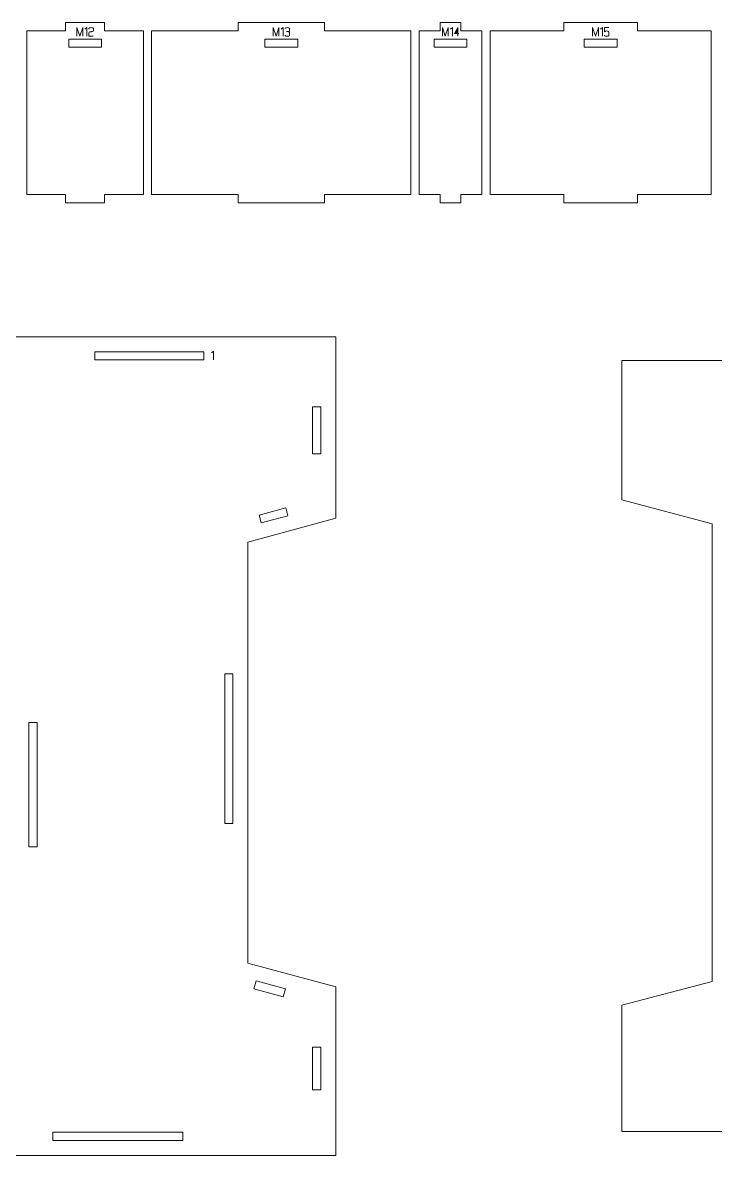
# Model space of a CAD drawing. Header units: centimetres. Extents: x -250 to 250, y -508 to 508.
# Drawn here: x -147.11 to -121.74, y -507.99 to -466.47 of the extents above; entities that cross this region are included whole.
import ezdxf

# ---------------------------------------------------------------- set-up
doc = ezdxf.new("R2010")
doc.units = ezdxf.units.CM
doc.header["$MEASUREMENT"] = 0
doc.layers.add('Capa 1', color=7, linetype='Continuous')

msp = doc.modelspace()

# ---------------------------------------------------------------- hatches: boundary and pattern name
at = {"layer": 'Capa 1', "true_color": 0x3e4095}
h = msp.add_hatch(color=175, dxfattribs=at)
edge = h.paths.add_edge_path()
edge.add_spline(control_points=[(-145.12793, -466.9741), (-145.12793, -466.9741), (-145.12793, -466.65766), (-145.12793, -466.65766), (-145.12793, -466.65766), (-145.01878, -466.9741), (-145.01878, -466.9741), (-145.01878, -466.9741), (-144.91009, -466.65766), (-144.91009, -466.65766), (-144.91009, -466.65766), (-144.91009, -466.9741), (-144.91009, -466.9741), (-144.91009, -466.9741), (-144.91009, -466.65766), (-144.91009, -466.65766), (-144.91009, -466.65766), (-145.01878, -466.9741), (-145.01878, -466.9741), (-145.01878, -466.9741), (-145.12793, -466.65766), (-145.12793, -466.65766), (-145.12793, -466.65766), (-145.12793, -466.9741), (-145.12793, -466.9741)], knot_values=[0, 0, 0, 0, 0.125, 0.125, 0.125, 0.25, 0.25, 0.25, 0.375, 0.375, 0.375, 0.5, 0.5, 0.5, 0.625, 0.625, 0.625, 0.75, 0.75, 0.75, 0.875, 0.875, 0.875, 1, 1, 1, 1], degree=3, periodic=1)
h = msp.add_hatch(color=175, dxfattribs=at)
edge = h.paths.add_edge_path()
edge.add_spline(control_points=[(-144.75829, -466.6572), (-144.75829, -466.6572), (-144.83442, -466.70994), (-144.83442, -466.70994), (-144.83442, -466.70994), (-144.75829, -466.6572), (-144.75829, -466.6572), (-144.75829, -466.6572), (-144.75829, -466.9741), (-144.75829, -466.9741), (-144.75829, -466.9741), (-144.75829, -466.6572), (-144.75829, -466.6572)], knot_values=[0, 0, 0, 0, 0.25, 0.25, 0.25, 0.5, 0.5, 0.5, 0.75, 0.75, 0.75, 1, 1, 1, 1], degree=3, periodic=1)
h = msp.add_hatch(color=175, dxfattribs=at)
edge = h.paths.add_edge_path()
edge.add_spline(control_points=[(-144.68812, -466.9741), (-144.68812, -466.9741), (-144.68812, -466.84156), (-144.68812, -466.84156), (-144.6872, -466.82964), (-144.67635, -466.82047), (-144.65556, -466.81405), (-144.647, -466.81343), (-144.63882, -466.81244), (-144.63102, -466.81106), (-144.62323, -466.80969), (-144.61535, -466.80824), (-144.6074, -466.80671), (-144.59273, -466.80426), (-144.58149, -466.80227), (-144.5737, -466.80075), (-144.5659, -466.79922), (-144.55833, -466.79723), (-144.55099, -466.79478), (-144.53204, -466.78775), (-144.52256, -466.77873), (-144.52256, -466.76773), (-144.52256, -466.76773), (-144.52256, -466.69297), (-144.52256, -466.69297), (-144.52256, -466.68319), (-144.53043, -466.67486), (-144.54618, -466.66798), (-144.56192, -466.6611), (-144.58157, -466.65766), (-144.60511, -466.65766), (-144.62865, -466.65766), (-144.6483, -466.6611), (-144.66404, -466.66798), (-144.67979, -466.67486), (-144.68766, -466.68319), (-144.68766, -466.69297), (-144.68766, -466.69297), (-144.68766, -466.71544), (-144.68766, -466.71544), (-144.68766, -466.71544), (-144.68766, -466.69297), (-144.68766, -466.69297), (-144.68766, -466.68319), (-144.67979, -466.67486), (-144.66404, -466.66798), (-144.6483, -466.6611), (-144.62865, -466.65766), (-144.60511, -466.65766), (-144.58157, -466.65766), (-144.56192, -466.6611), (-144.54618, -466.66798), (-144.53043, -466.67486), (-144.52256, -466.68319), (-144.52256, -466.69297), (-144.52256, -466.69297), (-144.52256, -466.76773), (-144.52256, -466.76773), (-144.52256, -466.77873), (-144.53204, -466.78775), (-144.55099, -466.79478), (-144.55833, -466.79723), (-144.5659, -466.79922), (-144.5737, -466.80075), (-144.58149, -466.80227), (-144.59273, -466.80426), (-144.6074, -466.80671), (-144.61535, -466.80824), (-144.62323, -466.80969), (-144.63102, -466.81106), (-144.63882, -466.81244), (-144.647, -466.81343), (-144.65556, -466.81405), (-144.67635, -466.82047), (-144.6872, -466.82964), (-144.68812, -466.84156), (-144.68812, -466.84156), (-144.68812, -466.9741), (-144.68812, -466.9741), (-144.68812, -466.9741), (-144.53127, -466.9741), (-144.53127, -466.9741), (-144.53127, -466.9741), (-144.68812, -466.9741), (-144.68812, -466.9741)], knot_values=[0, 0, 0, 0, 0.03571429, 0.03571429, 0.03571429, 0.07142857, 0.07142857, 0.07142857, 0.10714286, 0.10714286, 0.10714286, 0.14285714, 0.14285714, 0.14285714, 0.17857143, 0.17857143, 0.17857143, 0.21428571, 0.21428571, 0.21428571, 0.25, 0.25, 0.25, 0.28571429, 0.28571429, 0.28571429, 0.32142857, 0.32142857, 0.32142857, 0.35714286, 0.35714286, 0.35714286, 0.39285714, 0.39285714, 0.39285714, 0.42857143, 0.42857143, 0.42857143, 0.46428571, 0.46428571, 0.46428571, 0.5, 0.5, 0.5, 0.53571429, 0.53571429, 0.53571429, 0.57142857, 0.57142857, 0.57142857, 0.60714286, 0.60714286, 0.60714286, 0.64285714, 0.64285714, 0.64285714, 0.67857143, 0.67857143, 0.67857143, 0.71428571, 0.71428571, 0.71428571, 0.75, 0.75, 0.75, 0.78571429, 0.78571429, 0.78571429, 0.82142857, 0.82142857, 0.82142857, 0.85714286, 0.85714286, 0.85714286, 0.89285714, 0.89285714, 0.89285714, 0.92857143, 0.92857143, 0.92857143, 0.96428571, 0.96428571, 0.96428571, 1, 1, 1, 1], degree=3, periodic=1)
h = msp.add_hatch(color=175, dxfattribs=at)
edge = h.paths.add_edge_path()
edge.add_spline(control_points=[(-137.94197, -466.9741), (-137.94197, -466.9741), (-137.94197, -466.65766), (-137.94197, -466.65766), (-137.94197, -466.65766), (-137.83282, -466.9741), (-137.83282, -466.9741), (-137.83282, -466.9741), (-137.72413, -466.65766), (-137.72413, -466.65766), (-137.72413, -466.65766), (-137.72413, -466.9741), (-137.72413, -466.9741), (-137.72413, -466.9741), (-137.72413, -466.65766), (-137.72413, -466.65766), (-137.72413, -466.65766), (-137.83282, -466.9741), (-137.83282, -466.9741), (-137.83282, -466.9741), (-137.94197, -466.65766), (-137.94197, -466.65766), (-137.94197, -466.65766), (-137.94197, -466.9741), (-137.94197, -466.9741)], knot_values=[0, 0, 0, 0, 0.125, 0.125, 0.125, 0.25, 0.25, 0.25, 0.375, 0.375, 0.375, 0.5, 0.5, 0.5, 0.625, 0.625, 0.625, 0.75, 0.75, 0.75, 0.875, 0.875, 0.875, 1, 1, 1, 1], degree=3, periodic=1)
h = msp.add_hatch(color=175, dxfattribs=at)
edge = h.paths.add_edge_path()
edge.add_spline(control_points=[(-137.57233, -466.6572), (-137.57233, -466.6572), (-137.64846, -466.70994), (-137.64846, -466.70994), (-137.64846, -466.70994), (-137.57233, -466.6572), (-137.57233, -466.6572), (-137.57233, -466.6572), (-137.57233, -466.9741), (-137.57233, -466.9741), (-137.57233, -466.9741), (-137.57233, -466.6572), (-137.57233, -466.6572)], knot_values=[0, 0, 0, 0, 0.25, 0.25, 0.25, 0.5, 0.5, 0.5, 0.75, 0.75, 0.75, 1, 1, 1, 1], degree=3, periodic=1)
h = msp.add_hatch(color=175, dxfattribs=at)
edge = h.paths.add_edge_path()
edge.add_spline(control_points=[(-137.41915, -466.9741), (-137.44269, -466.9741), (-137.46234, -466.97066), (-137.47808, -466.96378), (-137.49383, -466.9569), (-137.5017, -466.94857), (-137.5017, -466.93879), (-137.5017, -466.94857), (-137.49383, -466.9569), (-137.47808, -466.96378), (-137.46234, -466.97066), (-137.44269, -466.9741), (-137.41915, -466.9741), (-137.39561, -466.9741), (-137.37596, -466.97066), (-137.36022, -466.96378), (-137.34447, -466.9569), (-137.3366, -466.94857), (-137.3366, -466.93879), (-137.3366, -466.93879), (-137.3366, -466.8356), (-137.3366, -466.8356), (-137.3366, -466.82734), (-137.34226, -466.82016), (-137.35357, -466.81405), (-137.36488, -466.80793), (-137.39805, -466.8038), (-137.45309, -466.80166), (-137.39836, -466.7983), (-137.36549, -466.79432), (-137.35449, -466.78974), (-137.34348, -466.78515), (-137.33752, -466.77766), (-137.3366, -466.76727), (-137.3366, -466.76727), (-137.3366, -466.69297), (-137.3366, -466.69297), (-137.3366, -466.68319), (-137.34447, -466.67486), (-137.36022, -466.66798), (-137.37596, -466.6611), (-137.39561, -466.65766), (-137.41915, -466.65766), (-137.44269, -466.65766), (-137.46234, -466.6611), (-137.47808, -466.66798), (-137.49383, -466.67486), (-137.5017, -466.68319), (-137.5017, -466.69297), (-137.5017, -466.68319), (-137.49383, -466.67486), (-137.47808, -466.66798), (-137.46234, -466.6611), (-137.44269, -466.65766), (-137.41915, -466.65766), (-137.39561, -466.65766), (-137.37596, -466.6611), (-137.36022, -466.66798), (-137.34447, -466.67486), (-137.3366, -466.68319), (-137.3366, -466.69297), (-137.3366, -466.69297), (-137.3366, -466.76727), (-137.3366, -466.76727), (-137.33752, -466.77766), (-137.34348, -466.78515), (-137.35449, -466.78974), (-137.36549, -466.79432), (-137.39836, -466.7983), (-137.45309, -466.80166), (-137.39805, -466.8038), (-137.36488, -466.80793), (-137.35357, -466.81405), (-137.34226, -466.82016), (-137.3366, -466.82734), (-137.3366, -466.8356), (-137.3366, -466.8356), (-137.3366, -466.93879), (-137.3366, -466.93879), (-137.3366, -466.94857), (-137.34447, -466.9569), (-137.36022, -466.96378), (-137.37596, -466.97066), (-137.39561, -466.9741), (-137.41915, -466.9741)], knot_values=[0, 0, 0, 0, 0.03571429, 0.03571429, 0.03571429, 0.07142857, 0.07142857, 0.07142857, 0.10714286, 0.10714286, 0.10714286, 0.14285714, 0.14285714, 0.14285714, 0.17857143, 0.17857143, 0.17857143, 0.21428571, 0.21428571, 0.21428571, 0.25, 0.25, 0.25, 0.28571429, 0.28571429, 0.28571429, 0.32142857, 0.32142857, 0.32142857, 0.35714286, 0.35714286, 0.35714286, 0.39285714, 0.39285714, 0.39285714, 0.42857143, 0.42857143, 0.42857143, 0.46428571, 0.46428571, 0.46428571, 0.5, 0.5, 0.5, 0.53571429, 0.53571429, 0.53571429, 0.57142857, 0.57142857, 0.57142857, 0.60714286, 0.60714286, 0.60714286, 0.64285714, 0.64285714, 0.64285714, 0.67857143, 0.67857143, 0.67857143, 0.71428571, 0.71428571, 0.71428571, 0.75, 0.75, 0.75, 0.78571429, 0.78571429, 0.78571429, 0.82142857, 0.82142857, 0.82142857, 0.85714286, 0.85714286, 0.85714286, 0.89285714, 0.89285714, 0.89285714, 0.92857143, 0.92857143, 0.92857143, 0.96428571, 0.96428571, 0.96428571, 1, 1, 1, 1], degree=3, periodic=1)
h = msp.add_hatch(color=175, dxfattribs=at)
edge = h.paths.add_edge_path()
edge.add_spline(control_points=[(-131.74138, -466.9741), (-131.74138, -466.9741), (-131.74138, -466.65766), (-131.74138, -466.65766), (-131.74138, -466.65766), (-131.63223, -466.9741), (-131.63223, -466.9741), (-131.63223, -466.9741), (-131.52354, -466.65766), (-131.52354, -466.65766), (-131.52354, -466.65766), (-131.52354, -466.9741), (-131.52354, -466.9741), (-131.52354, -466.9741), (-131.52354, -466.65766), (-131.52354, -466.65766), (-131.52354, -466.65766), (-131.63223, -466.9741), (-131.63223, -466.9741), (-131.63223, -466.9741), (-131.74138, -466.65766), (-131.74138, -466.65766), (-131.74138, -466.65766), (-131.74138, -466.9741), (-131.74138, -466.9741)], knot_values=[0, 0, 0, 0, 0.125, 0.125, 0.125, 0.25, 0.25, 0.25, 0.375, 0.375, 0.375, 0.5, 0.5, 0.5, 0.625, 0.625, 0.625, 0.75, 0.75, 0.75, 0.875, 0.875, 0.875, 1, 1, 1, 1], degree=3, periodic=1)
h = msp.add_hatch(color=175, dxfattribs=at)
edge = h.paths.add_edge_path()
edge.add_spline(control_points=[(-131.37174, -466.6572), (-131.37174, -466.6572), (-131.44787, -466.70994), (-131.44787, -466.70994), (-131.44787, -466.70994), (-131.37174, -466.6572), (-131.37174, -466.6572), (-131.37174, -466.6572), (-131.37174, -466.9741), (-131.37174, -466.9741), (-131.37174, -466.9741), (-131.37174, -466.6572), (-131.37174, -466.6572)], knot_values=[0, 0, 0, 0, 0.25, 0.25, 0.25, 0.5, 0.5, 0.5, 0.75, 0.75, 0.75, 1, 1, 1, 1], degree=3, periodic=1)
h = msp.add_hatch(color=175, dxfattribs=at)
edge = h.paths.add_edge_path()
edge.add_spline(control_points=[(-131.17132, -466.86954), (-131.17132, -466.86954), (-131.17132, -466.6572), (-131.17132, -466.6572), (-131.17132, -466.6572), (-131.30111, -466.86954), (-131.30111, -466.86954), (-131.30111, -466.86954), (-131.17132, -466.86954), (-131.17132, -466.86954)], knot_values=[0, 0, 0, 0, 0.33333333, 0.33333333, 0.33333333, 0.66666667, 0.66666667, 0.66666667, 1, 1, 1, 1], degree=3, periodic=1)
h = msp.add_hatch(color=175, dxfattribs=at)
edge = h.paths.add_edge_path()
edge.add_spline(control_points=[(-131.17132, -466.86954), (-131.17132, -466.86954), (-131.17132, -466.9741), (-131.17132, -466.9741), (-131.17132, -466.9741), (-131.17132, -466.86954), (-131.17132, -466.86954), (-131.17132, -466.86954), (-131.30111, -466.86954), (-131.30111, -466.86954), (-131.30111, -466.86954), (-131.17132, -466.6572), (-131.17132, -466.6572), (-131.17132, -466.6572), (-131.17132, -466.86954), (-131.17132, -466.86954), (-131.17132, -466.86954), (-131.14151, -466.86954), (-131.14151, -466.86954), (-131.14151, -466.86954), (-131.17132, -466.86954), (-131.17132, -466.86954)], knot_values=[0, 0, 0, 0, 0.14285714, 0.14285714, 0.14285714, 0.28571429, 0.28571429, 0.28571429, 0.42857143, 0.42857143, 0.42857143, 0.57142857, 0.57142857, 0.57142857, 0.71428571, 0.71428571, 0.71428571, 0.85714286, 0.85714286, 0.85714286, 1, 1, 1, 1], degree=3, periodic=1)
h = msp.add_hatch(color=175, dxfattribs=at)
edge = h.paths.add_edge_path()
edge.add_spline(control_points=[(-126.24584, -466.9741), (-126.24584, -466.9741), (-126.24584, -466.65766), (-126.24584, -466.65766), (-126.24584, -466.65766), (-126.13669, -466.9741), (-126.13669, -466.9741), (-126.13669, -466.9741), (-126.028, -466.65766), (-126.028, -466.65766), (-126.028, -466.65766), (-126.028, -466.9741), (-126.028, -466.9741), (-126.028, -466.9741), (-126.028, -466.65766), (-126.028, -466.65766), (-126.028, -466.65766), (-126.13669, -466.9741), (-126.13669, -466.9741), (-126.13669, -466.9741), (-126.24584, -466.65766), (-126.24584, -466.65766), (-126.24584, -466.65766), (-126.24584, -466.9741), (-126.24584, -466.9741)], knot_values=[0, 0, 0, 0, 0.125, 0.125, 0.125, 0.25, 0.25, 0.25, 0.375, 0.375, 0.375, 0.5, 0.5, 0.5, 0.625, 0.625, 0.625, 0.75, 0.75, 0.75, 0.875, 0.875, 0.875, 1, 1, 1, 1], degree=3, periodic=1)
h = msp.add_hatch(color=175, dxfattribs=at)
edge = h.paths.add_edge_path()
edge.add_spline(control_points=[(-125.8762, -466.6572), (-125.8762, -466.6572), (-125.95233, -466.70994), (-125.95233, -466.70994), (-125.95233, -466.70994), (-125.8762, -466.6572), (-125.8762, -466.6572), (-125.8762, -466.6572), (-125.8762, -466.9741), (-125.8762, -466.9741), (-125.8762, -466.9741), (-125.8762, -466.6572), (-125.8762, -466.6572)], knot_values=[0, 0, 0, 0, 0.25, 0.25, 0.25, 0.5, 0.5, 0.5, 0.75, 0.75, 0.75, 1, 1, 1, 1], degree=3, periodic=1)
h = msp.add_hatch(color=175, dxfattribs=at)
edge = h.paths.add_edge_path()
edge.add_spline(control_points=[(-125.72302, -466.9741), (-125.74656, -466.9741), (-125.76621, -466.97066), (-125.78195, -466.96378), (-125.7977, -466.9569), (-125.80557, -466.94857), (-125.80557, -466.93879), (-125.80557, -466.94857), (-125.7977, -466.9569), (-125.78195, -466.96378), (-125.76621, -466.97066), (-125.74656, -466.9741), (-125.72302, -466.9741), (-125.69948, -466.9741), (-125.67983, -466.97066), (-125.66409, -466.96378), (-125.64834, -466.9569), (-125.64047, -466.94857), (-125.64047, -466.93879), (-125.64047, -466.93879), (-125.64047, -466.81313), (-125.64047, -466.81313), (-125.64047, -466.80334), (-125.64834, -466.79501), (-125.66409, -466.78813), (-125.67983, -466.78125), (-125.69948, -466.77781), (-125.72302, -466.77781), (-125.74442, -466.77965), (-125.76093, -466.7821), (-125.77255, -466.78515), (-125.78417, -466.78821), (-125.79517, -466.79754), (-125.80557, -466.81313), (-125.80557, -466.81313), (-125.80557, -466.65766), (-125.80557, -466.65766), (-125.80557, -466.65766), (-125.64597, -466.65766), (-125.64597, -466.65766), (-125.64597, -466.65766), (-125.80557, -466.65766), (-125.80557, -466.65766), (-125.80557, -466.65766), (-125.80557, -466.81313), (-125.80557, -466.81313), (-125.79517, -466.79754), (-125.78417, -466.78821), (-125.77255, -466.78515), (-125.76093, -466.7821), (-125.74442, -466.77965), (-125.72302, -466.77781), (-125.69948, -466.77781), (-125.67983, -466.78125), (-125.66409, -466.78813), (-125.64834, -466.79501), (-125.64047, -466.80334), (-125.64047, -466.81313), (-125.64047, -466.81313), (-125.64047, -466.93879), (-125.64047, -466.93879), (-125.64047, -466.94857), (-125.64834, -466.9569), (-125.66409, -466.96378), (-125.67983, -466.97066), (-125.69948, -466.9741), (-125.72302, -466.9741)], knot_values=[0, 0, 0, 0, 0.04545455, 0.04545455, 0.04545455, 0.09090909, 0.09090909, 0.09090909, 0.13636364, 0.13636364, 0.13636364, 0.18181818, 0.18181818, 0.18181818, 0.22727273, 0.22727273, 0.22727273, 0.27272727, 0.27272727, 0.27272727, 0.31818182, 0.31818182, 0.31818182, 0.36363636, 0.36363636, 0.36363636, 0.40909091, 0.40909091, 0.40909091, 0.45454545, 0.45454545, 0.45454545, 0.5, 0.5, 0.5, 0.54545455, 0.54545455, 0.54545455, 0.59090909, 0.59090909, 0.59090909, 0.63636364, 0.63636364, 0.63636364, 0.68181818, 0.68181818, 0.68181818, 0.72727273, 0.72727273, 0.72727273, 0.77272727, 0.77272727, 0.77272727, 0.81818182, 0.81818182, 0.81818182, 0.86363636, 0.86363636, 0.86363636, 0.90909091, 0.90909091, 0.90909091, 0.95454545, 0.95454545, 0.95454545, 1, 1, 1, 1], degree=3, periodic=1)
h = msp.add_hatch(color=175, dxfattribs=at)
edge = h.paths.add_edge_path()
edge.add_spline(control_points=[(-140.12143, -478.51932), (-140.12143, -478.51932), (-140.19756, -478.57206), (-140.19756, -478.57206), (-140.19756, -478.57206), (-140.12143, -478.51932), (-140.12143, -478.51932), (-140.12143, -478.51932), (-140.12143, -478.83622), (-140.12143, -478.83622), (-140.12143, -478.83622), (-140.12143, -478.51932), (-140.12143, -478.51932)], knot_values=[0, 0, 0, 0, 0.25, 0.25, 0.25, 0.5, 0.5, 0.5, 0.75, 0.75, 0.75, 1, 1, 1, 1], degree=3, periodic=1)

# ---------------------------------------------------------------- linework, layer by layer
at = {"layer": 'Capa 1', "color": 240, "lineweight": 9}
for points, knots in [([(-146.96155, -466.7741), (-146.96155, -466.7741), (-146.96155, -472.7741), (-146.96155, -472.7741), (-146.96155, -472.7741), (-145.53735, -472.7741), (-145.53735, -472.7741), (-145.53735, -472.7741), (-145.53735, -473.0741), (-145.53735, -473.0741), (-145.53735, -473.0741), (-144.11314, -473.0741), (-144.11314, -473.0741), (-144.11314, -473.0741), (-144.11314, -472.7741), (-144.11314, -472.7741), (-144.11314, -472.7741), (-142.68893, -472.7741), (-142.68893, -472.7741), (-142.68893, -472.7741), (-142.68893, -466.7741), (-142.68893, -466.7741), (-142.68893, -466.7741), (-144.11314, -466.7741), (-144.11314, -466.7741), (-144.11314, -466.7741), (-144.11314, -466.4741), (-144.11314, -466.4741), (-144.11314, -466.4741), (-145.53735, -466.4741), (-145.53735, -466.4741), (-145.53735, -466.4741), (-145.53735, -466.7741), (-145.53735, -466.7741), (-145.53735, -466.7741), (-146.96155, -466.7741), (-146.96155, -466.7741)], [0, 0, 0, 0, 0.08333333, 0.08333333, 0.08333333, 0.16666667, 0.16666667, 0.16666667, 0.25, 0.25, 0.25, 0.33333333, 0.33333333, 0.33333333, 0.41666667, 0.41666667, 0.41666667, 0.5, 0.5, 0.5, 0.58333333, 0.58333333, 0.58333333, 0.66666667, 0.66666667, 0.66666667, 0.75, 0.75, 0.75, 0.83333333, 0.83333333, 0.83333333, 0.91666667, 0.91666667, 0.91666667, 1, 1, 1, 1]), ([(-142.38893, -466.7741), (-142.38893, -466.7741), (-142.38893, -472.7741), (-142.38893, -472.7741), (-142.38893, -472.7741), (-139.2225, -472.7741), (-139.2225, -472.7741), (-139.2225, -472.7741), (-139.2225, -473.0741), (-139.2225, -473.0741), (-139.2225, -473.0741), (-136.05606, -473.0741), (-136.05606, -473.0741), (-136.05606, -473.0741), (-136.05606, -472.7741), (-136.05606, -472.7741), (-136.05606, -472.7741), (-132.88962, -472.7741), (-132.88962, -472.7741), (-132.88962, -472.7741), (-132.88962, -466.7741), (-132.88962, -466.7741), (-132.88962, -466.7741), (-136.05606, -466.7741), (-136.05606, -466.7741), (-136.05606, -466.7741), (-136.05606, -466.4741), (-136.05606, -466.4741), (-136.05606, -466.4741), (-139.2225, -466.4741), (-139.2225, -466.4741), (-139.2225, -466.4741), (-139.2225, -466.7741), (-139.2225, -466.7741), (-139.2225, -466.7741), (-142.38893, -466.7741), (-142.38893, -466.7741)], [0, 0, 0, 0, 0.08333333, 0.08333333, 0.08333333, 0.16666667, 0.16666667, 0.16666667, 0.25, 0.25, 0.25, 0.33333333, 0.33333333, 0.33333333, 0.41666667, 0.41666667, 0.41666667, 0.5, 0.5, 0.5, 0.58333333, 0.58333333, 0.58333333, 0.66666667, 0.66666667, 0.66666667, 0.75, 0.75, 0.75, 0.83333333, 0.83333333, 0.83333333, 0.91666667, 0.91666667, 0.91666667, 1, 1, 1, 1]), ([(-132.58962, -466.7741), (-132.58962, -466.7741), (-132.58962, -472.7741), (-132.58962, -472.7741), (-132.58962, -472.7741), (-131.82417, -472.7741), (-131.82417, -472.7741), (-131.82417, -472.7741), (-131.82417, -473.0741), (-131.82417, -473.0741), (-131.82417, -473.0741), (-131.05872, -473.0741), (-131.05872, -473.0741), (-131.05872, -473.0741), (-131.05872, -472.7741), (-131.05872, -472.7741), (-131.05872, -472.7741), (-130.29326, -472.7741), (-130.29326, -472.7741), (-130.29326, -472.7741), (-130.29326, -466.7741), (-130.29326, -466.7741), (-130.29326, -466.7741), (-131.05872, -466.7741), (-131.05872, -466.7741), (-131.05872, -466.7741), (-131.05872, -466.4741), (-131.05872, -466.4741), (-131.05872, -466.4741), (-131.82417, -466.4741), (-131.82417, -466.4741), (-131.82417, -466.4741), (-131.82417, -466.7741), (-131.82417, -466.7741), (-131.82417, -466.7741), (-132.58962, -466.7741), (-132.58962, -466.7741)], [0, 0, 0, 0, 0.08333333, 0.08333333, 0.08333333, 0.16666667, 0.16666667, 0.16666667, 0.25, 0.25, 0.25, 0.33333333, 0.33333333, 0.33333333, 0.41666667, 0.41666667, 0.41666667, 0.5, 0.5, 0.5, 0.58333333, 0.58333333, 0.58333333, 0.66666667, 0.66666667, 0.66666667, 0.75, 0.75, 0.75, 0.83333333, 0.83333333, 0.83333333, 0.91666667, 0.91666667, 0.91666667, 1, 1, 1, 1]), ([(-129.99326, -466.7741), (-129.99326, -466.7741), (-129.99326, -472.7741), (-129.99326, -472.7741), (-129.99326, -472.7741), (-127.29319, -472.7741), (-127.29319, -472.7741), (-127.29319, -472.7741), (-127.29319, -473.0741), (-127.29319, -473.0741), (-127.29319, -473.0741), (-124.59311, -473.0741), (-124.59311, -473.0741), (-124.59311, -473.0741), (-124.59311, -472.7741), (-124.59311, -472.7741), (-124.59311, -472.7741), (-121.89303, -472.7741), (-121.89303, -472.7741), (-121.89303, -472.7741), (-121.89303, -466.7741), (-121.89303, -466.7741), (-121.89303, -466.7741), (-124.59311, -466.7741), (-124.59311, -466.7741), (-124.59311, -466.7741), (-124.59311, -466.4741), (-124.59311, -466.4741), (-124.59311, -466.4741), (-127.29319, -466.4741), (-127.29319, -466.4741), (-127.29319, -466.4741), (-127.29319, -466.7741), (-127.29319, -466.7741), (-127.29319, -466.7741), (-129.99326, -466.7741), (-129.99326, -466.7741)], [0, 0, 0, 0, 0.08333333, 0.08333333, 0.08333333, 0.16666667, 0.16666667, 0.16666667, 0.25, 0.25, 0.25, 0.33333333, 0.33333333, 0.33333333, 0.41666667, 0.41666667, 0.41666667, 0.5, 0.5, 0.5, 0.58333333, 0.58333333, 0.58333333, 0.66666667, 0.66666667, 0.66666667, 0.75, 0.75, 0.75, 0.83333333, 0.83333333, 0.83333333, 0.91666667, 0.91666667, 0.91666667, 1, 1, 1, 1]), ([(-145.42524, -467.374), (-145.42524, -467.374), (-144.22524, -467.374), (-144.22524, -467.374), (-144.22524, -467.374), (-144.22524, -467.074), (-144.22524, -467.074), (-144.22524, -467.074), (-145.42524, -467.074), (-145.42524, -467.074), (-145.42524, -467.074), (-145.42524, -467.374), (-145.42524, -467.374)], [0, 0, 0, 0, 0.25, 0.25, 0.25, 0.5, 0.5, 0.5, 0.75, 0.75, 0.75, 1, 1, 1, 1]), ([(-138.23927, -467.374), (-138.23927, -467.374), (-137.03927, -467.374), (-137.03927, -467.374), (-137.03927, -467.374), (-137.03927, -467.074), (-137.03927, -467.074), (-137.03927, -467.074), (-138.23927, -467.074), (-138.23927, -467.074), (-138.23927, -467.074), (-138.23927, -467.374), (-138.23927, -467.374)], [0, 0, 0, 0, 0.25, 0.25, 0.25, 0.5, 0.5, 0.5, 0.75, 0.75, 0.75, 1, 1, 1, 1]), ([(-132.04144, -467.374), (-132.04144, -467.374), (-130.84144, -467.374), (-130.84144, -467.374), (-130.84144, -467.374), (-130.84144, -467.074), (-130.84144, -467.074), (-130.84144, -467.074), (-132.04144, -467.074), (-132.04144, -467.074), (-132.04144, -467.074), (-132.04144, -467.374), (-132.04144, -467.374)], [0, 0, 0, 0, 0.25, 0.25, 0.25, 0.5, 0.5, 0.5, 0.75, 0.75, 0.75, 1, 1, 1, 1]), ([(-126.54314, -467.374), (-126.54314, -467.374), (-125.34314, -467.374), (-125.34314, -467.374), (-125.34314, -467.374), (-125.34314, -467.074), (-125.34314, -467.074), (-125.34314, -467.074), (-126.54314, -467.074), (-126.54314, -467.074), (-126.54314, -467.074), (-126.54314, -467.374), (-126.54314, -467.374)], [0, 0, 0, 0, 0.25, 0.25, 0.25, 0.5, 0.5, 0.5, 0.75, 0.75, 0.75, 1, 1, 1, 1]), ([(-135.64588, -477.98769), (-135.64588, -477.98769), (-135.64588, -484.63986), (-135.64588, -484.63986), (-135.64588, -484.63986), (-138.86327, -485.50943), (-138.86327, -485.50943), (-138.86327, -485.50943), (-138.86327, -500.94421), (-138.86327, -500.94421), (-138.86327, -500.94421), (-135.64588, -501.81378), (-135.64588, -501.81378), (-135.64588, -501.81378), (-135.64588, -507.98769), (-135.64588, -507.98769), (-135.64588, -507.98769), (-151.6024, -507.98769), (-151.6024, -507.98769), (-151.6024, -507.98769), (-151.6024, -501.85726), (-151.6024, -501.85726), (-151.6024, -501.85726), (-147.42849, -500.59639), (-147.42849, -500.59639), (-147.42849, -500.59639), (-147.42849, -490.55291), (-147.42849, -490.55291), (-147.42849, -490.55291), (-152.90676, -499.90073), (-152.90676, -499.90073), (-152.90676, -499.90073), (-156.29805, -499.90073), (-156.29805, -499.90073), (-156.29805, -499.90073), (-160.51544, -492.68334), (-160.51544, -492.68334), (-160.51544, -492.68334), (-161.77632, -492.68334), (-161.77632, -492.68334), (-161.77632, -492.68334), (-161.77632, -500.94421), (-161.77632, -500.94421), (-161.77632, -500.94421), (-157.6024, -501.85726), (-157.6024, -501.85726), (-157.6024, -501.85726), (-157.6024, -507.98769), (-157.6024, -507.98769), (-157.6024, -507.98769), (-173.55893, -507.98769), (-173.55893, -507.98769), (-173.55893, -507.98769), (-173.55893, -501.81378), (-173.55893, -501.81378), (-173.55893, -501.81378), (-170.25458, -500.94421), (-170.25458, -500.94421), (-170.25458, -500.94421), (-170.25458, -485.50943), (-170.25458, -485.50943), (-170.25458, -485.50943), (-173.55893, -484.63986), (-173.55893, -484.63986), (-173.55893, -484.63986), (-173.55893, -477.98769), (-173.55893, -477.98769), (-173.55893, -477.98769), (-159.29806, -477.98769), (-159.29806, -477.98769), (-159.29806, -477.98769), (-154.16762, -487.33552), (-154.16762, -487.33552), (-154.16762, -487.33552), (-148.95023, -477.98769), (-148.95023, -477.98769), (-148.95023, -477.98769), (-135.64588, -477.98769), (-135.64588, -477.98769)], [0, 0, 0, 0, 0.03846154, 0.03846154, 0.03846154, 0.07692308, 0.07692308, 0.07692308, 0.11538462, 0.11538462, 0.11538462, 0.15384615, 0.15384615, 0.15384615, 0.19230769, 0.19230769, 0.19230769, 0.23076923, 0.23076923, 0.23076923, 0.26923077, 0.26923077, 0.26923077, 0.30769231, 0.30769231, 0.30769231, 0.34615385, 0.34615385, 0.34615385, 0.38461538, 0.38461538, 0.38461538, 0.42307692, 0.42307692, 0.42307692, 0.46153846, 0.46153846, 0.46153846, 0.5, 0.5, 0.5, 0.53846154, 0.53846154, 0.53846154, 0.57692308, 0.57692308, 0.57692308, 0.61538462, 0.61538462, 0.61538462, 0.65384615, 0.65384615, 0.65384615, 0.69230769, 0.69230769, 0.69230769, 0.73076923, 0.73076923, 0.73076923, 0.76923077, 0.76923077, 0.76923077, 0.80769231, 0.80769231, 0.80769231, 0.84615385, 0.84615385, 0.84615385, 0.88461538, 0.88461538, 0.88461538, 0.92307692, 0.92307692, 0.92307692, 0.96153846, 0.96153846, 0.96153846, 1, 1, 1, 1]), ([(-144.46619, -478.83622), (-144.46619, -478.83622), (-140.4803, -478.83622), (-140.4803, -478.83622), (-140.4803, -478.83622), (-140.4803, -478.53622), (-140.4803, -478.53622), (-140.4803, -478.53622), (-144.46619, -478.53622), (-144.46619, -478.53622), (-144.46619, -478.53622), (-144.46619, -478.83622), (-144.46619, -478.83622)], [0, 0, 0, 0, 0.25, 0.25, 0.25, 0.5, 0.5, 0.5, 0.75, 0.75, 0.75, 1, 1, 1, 1]), ([(-136.49441, -480.55422), (-136.49441, -480.55422), (-136.49441, -482.27222), (-136.49441, -482.27222), (-136.49441, -482.27222), (-136.19441, -482.27222), (-136.19441, -482.27222), (-136.19441, -482.27222), (-136.19441, -480.55422), (-136.19441, -480.55422), (-136.19441, -480.55422), (-136.49441, -480.55422), (-136.49441, -480.55422)], [0, 0, 0, 0, 0.25, 0.25, 0.25, 0.5, 0.5, 0.5, 0.75, 0.75, 0.75, 1, 1, 1, 1]), ([(-137.47368, -484.25489), (-137.47368, -484.25489), (-138.45295, -484.51956), (-138.45295, -484.51956), (-138.45295, -484.51956), (-138.37468, -484.80917), (-138.37468, -484.80917), (-138.37468, -484.80917), (-137.39541, -484.5445), (-137.39541, -484.5445), (-137.39541, -484.5445), (-137.47368, -484.25489), (-137.47368, -484.25489)], [0, 0, 0, 0, 0.25, 0.25, 0.25, 0.5, 0.5, 0.5, 0.75, 0.75, 0.75, 1, 1, 1, 1]), ([(-139.7118, -490.34127), (-139.7118, -490.34127), (-139.7118, -495.82276), (-139.7118, -495.82276), (-139.7118, -495.82276), (-139.4118, -495.82276), (-139.4118, -495.82276), (-139.4118, -495.82276), (-139.4118, -490.34127), (-139.4118, -490.34127), (-139.4118, -490.34127), (-139.7118, -490.34127), (-139.7118, -490.34127)], [0, 0, 0, 0, 0.25, 0.25, 0.25, 0.5, 0.5, 0.5, 0.75, 0.75, 0.75, 1, 1, 1, 1]), ([(-146.57996, -496.67714), (-146.57996, -496.67714), (-146.57996, -492.12782), (-146.57996, -492.12782), (-146.57996, -492.12782), (-146.87996, -492.12782), (-146.87996, -492.12782), (-146.87996, -492.12782), (-146.87996, -496.67714), (-146.87996, -496.67714), (-146.87996, -496.67714), (-146.57996, -496.67714), (-146.57996, -496.67714)], [0, 0, 0, 0, 0.25, 0.25, 0.25, 0.5, 0.5, 0.5, 0.75, 0.75, 0.75, 1, 1, 1, 1]), ([(-138.63934, -501.88371), (-138.63934, -501.88371), (-137.56687, -502.17356), (-137.56687, -502.17356), (-137.56687, -502.17356), (-137.4886, -501.88395), (-137.4886, -501.88395), (-137.4886, -501.88395), (-138.56106, -501.5941), (-138.56106, -501.5941), (-138.56106, -501.5941), (-138.63934, -501.88371), (-138.63934, -501.88371)], [0, 0, 0, 0, 0.25, 0.25, 0.25, 0.5, 0.5, 0.5, 0.75, 0.75, 0.75, 1, 1, 1, 1]), ([(-136.49441, -504.022), (-136.49441, -504.022), (-136.49441, -505.58058), (-136.49441, -505.58058), (-136.49441, -505.58058), (-136.19441, -505.58058), (-136.19441, -505.58058), (-136.19441, -505.58058), (-136.19441, -504.022), (-136.19441, -504.022), (-136.19441, -504.022), (-136.49441, -504.022), (-136.49441, -504.022)], [0, 0, 0, 0, 0.25, 0.25, 0.25, 0.5, 0.5, 0.5, 0.75, 0.75, 0.75, 1, 1, 1, 1]), ([(-141.24756, -507.13916), (-141.24756, -507.13916), (-146.00072, -507.13916), (-146.00072, -507.13916), (-146.00072, -507.13916), (-146.00072, -507.43916), (-146.00072, -507.43916), (-146.00072, -507.43916), (-141.24756, -507.43916), (-141.24756, -507.43916), (-141.24756, -507.43916), (-141.24756, -507.13916), (-141.24756, -507.13916)], [0, 0, 0, 0, 0.25, 0.25, 0.25, 0.5, 0.5, 0.5, 0.75, 0.75, 0.75, 1, 1, 1, 1])]:
    msp.add_open_spline(points, degree=3, knots=knots, dxfattribs=at)
at = {"layer": 'Capa 1', "color": 114, "lineweight": 9}
for points, knots in [([(-145.12793, -466.9741), (-145.12793, -466.9741), (-145.12793, -466.65766), (-145.12793, -466.65766), (-145.12793, -466.65766), (-145.01878, -466.9741), (-145.01878, -466.9741), (-145.01878, -466.9741), (-144.91009, -466.65766), (-144.91009, -466.65766), (-144.91009, -466.65766), (-144.91009, -466.9741), (-144.91009, -466.9741), (-144.91009, -466.9741), (-144.91009, -466.65766), (-144.91009, -466.65766), (-144.91009, -466.65766), (-145.01878, -466.9741), (-145.01878, -466.9741), (-145.01878, -466.9741), (-145.12793, -466.65766), (-145.12793, -466.65766), (-145.12793, -466.65766), (-145.12793, -466.9741), (-145.12793, -466.9741)], [0, 0, 0, 0, 0.125, 0.125, 0.125, 0.25, 0.25, 0.25, 0.375, 0.375, 0.375, 0.5, 0.5, 0.5, 0.625, 0.625, 0.625, 0.75, 0.75, 0.75, 0.875, 0.875, 0.875, 1, 1, 1, 1]), ([(-144.75829, -466.6572), (-144.75829, -466.6572), (-144.83442, -466.70994), (-144.83442, -466.70994), (-144.83442, -466.70994), (-144.75829, -466.6572), (-144.75829, -466.6572), (-144.75829, -466.6572), (-144.75829, -466.9741), (-144.75829, -466.9741), (-144.75829, -466.9741), (-144.75829, -466.6572), (-144.75829, -466.6572)], [0, 0, 0, 0, 0.25, 0.25, 0.25, 0.5, 0.5, 0.5, 0.75, 0.75, 0.75, 1, 1, 1, 1]), ([(-144.68812, -466.9741), (-144.68812, -466.9741), (-144.68812, -466.84156), (-144.68812, -466.84156), (-144.6872, -466.82964), (-144.67635, -466.82047), (-144.65556, -466.81405), (-144.647, -466.81343), (-144.63882, -466.81244), (-144.63102, -466.81106), (-144.62323, -466.80969), (-144.61535, -466.80824), (-144.6074, -466.80671), (-144.59273, -466.80426), (-144.58149, -466.80227), (-144.5737, -466.80075), (-144.5659, -466.79922), (-144.55833, -466.79723), (-144.55099, -466.79478), (-144.53204, -466.78775), (-144.52256, -466.77873), (-144.52256, -466.76773), (-144.52256, -466.76773), (-144.52256, -466.69297), (-144.52256, -466.69297), (-144.52256, -466.68319), (-144.53043, -466.67486), (-144.54618, -466.66798), (-144.56192, -466.6611), (-144.58157, -466.65766), (-144.60511, -466.65766), (-144.62865, -466.65766), (-144.6483, -466.6611), (-144.66404, -466.66798), (-144.67979, -466.67486), (-144.68766, -466.68319), (-144.68766, -466.69297), (-144.68766, -466.69297), (-144.68766, -466.71544), (-144.68766, -466.71544), (-144.68766, -466.71544), (-144.68766, -466.69297), (-144.68766, -466.69297), (-144.68766, -466.68319), (-144.67979, -466.67486), (-144.66404, -466.66798), (-144.6483, -466.6611), (-144.62865, -466.65766), (-144.60511, -466.65766), (-144.58157, -466.65766), (-144.56192, -466.6611), (-144.54618, -466.66798), (-144.53043, -466.67486), (-144.52256, -466.68319), (-144.52256, -466.69297), (-144.52256, -466.69297), (-144.52256, -466.76773), (-144.52256, -466.76773), (-144.52256, -466.77873), (-144.53204, -466.78775), (-144.55099, -466.79478), (-144.55833, -466.79723), (-144.5659, -466.79922), (-144.5737, -466.80075), (-144.58149, -466.80227), (-144.59273, -466.80426), (-144.6074, -466.80671), (-144.61535, -466.80824), (-144.62323, -466.80969), (-144.63102, -466.81106), (-144.63882, -466.81244), (-144.647, -466.81343), (-144.65556, -466.81405), (-144.67635, -466.82047), (-144.6872, -466.82964), (-144.68812, -466.84156), (-144.68812, -466.84156), (-144.68812, -466.9741), (-144.68812, -466.9741), (-144.68812, -466.9741), (-144.53127, -466.9741), (-144.53127, -466.9741), (-144.53127, -466.9741), (-144.68812, -466.9741), (-144.68812, -466.9741)], [0, 0, 0, 0, 0.03571429, 0.03571429, 0.03571429, 0.07142857, 0.07142857, 0.07142857, 0.10714286, 0.10714286, 0.10714286, 0.14285714, 0.14285714, 0.14285714, 0.17857143, 0.17857143, 0.17857143, 0.21428571, 0.21428571, 0.21428571, 0.25, 0.25, 0.25, 0.28571429, 0.28571429, 0.28571429, 0.32142857, 0.32142857, 0.32142857, 0.35714286, 0.35714286, 0.35714286, 0.39285714, 0.39285714, 0.39285714, 0.42857143, 0.42857143, 0.42857143, 0.46428571, 0.46428571, 0.46428571, 0.5, 0.5, 0.5, 0.53571429, 0.53571429, 0.53571429, 0.57142857, 0.57142857, 0.57142857, 0.60714286, 0.60714286, 0.60714286, 0.64285714, 0.64285714, 0.64285714, 0.67857143, 0.67857143, 0.67857143, 0.71428571, 0.71428571, 0.71428571, 0.75, 0.75, 0.75, 0.78571429, 0.78571429, 0.78571429, 0.82142857, 0.82142857, 0.82142857, 0.85714286, 0.85714286, 0.85714286, 0.89285714, 0.89285714, 0.89285714, 0.92857143, 0.92857143, 0.92857143, 0.96428571, 0.96428571, 0.96428571, 1, 1, 1, 1]), ([(-137.94197, -466.9741), (-137.94197, -466.9741), (-137.94197, -466.65766), (-137.94197, -466.65766), (-137.94197, -466.65766), (-137.83282, -466.9741), (-137.83282, -466.9741), (-137.83282, -466.9741), (-137.72413, -466.65766), (-137.72413, -466.65766), (-137.72413, -466.65766), (-137.72413, -466.9741), (-137.72413, -466.9741), (-137.72413, -466.9741), (-137.72413, -466.65766), (-137.72413, -466.65766), (-137.72413, -466.65766), (-137.83282, -466.9741), (-137.83282, -466.9741), (-137.83282, -466.9741), (-137.94197, -466.65766), (-137.94197, -466.65766), (-137.94197, -466.65766), (-137.94197, -466.9741), (-137.94197, -466.9741)], [0, 0, 0, 0, 0.125, 0.125, 0.125, 0.25, 0.25, 0.25, 0.375, 0.375, 0.375, 0.5, 0.5, 0.5, 0.625, 0.625, 0.625, 0.75, 0.75, 0.75, 0.875, 0.875, 0.875, 1, 1, 1, 1]), ([(-137.57233, -466.6572), (-137.57233, -466.6572), (-137.64846, -466.70994), (-137.64846, -466.70994), (-137.64846, -466.70994), (-137.57233, -466.6572), (-137.57233, -466.6572), (-137.57233, -466.6572), (-137.57233, -466.9741), (-137.57233, -466.9741), (-137.57233, -466.9741), (-137.57233, -466.6572), (-137.57233, -466.6572)], [0, 0, 0, 0, 0.25, 0.25, 0.25, 0.5, 0.5, 0.5, 0.75, 0.75, 0.75, 1, 1, 1, 1]), ([(-137.41915, -466.9741), (-137.44269, -466.9741), (-137.46234, -466.97066), (-137.47808, -466.96378), (-137.49383, -466.9569), (-137.5017, -466.94857), (-137.5017, -466.93879), (-137.5017, -466.94857), (-137.49383, -466.9569), (-137.47808, -466.96378), (-137.46234, -466.97066), (-137.44269, -466.9741), (-137.41915, -466.9741), (-137.39561, -466.9741), (-137.37596, -466.97066), (-137.36022, -466.96378), (-137.34447, -466.9569), (-137.3366, -466.94857), (-137.3366, -466.93879), (-137.3366, -466.93879), (-137.3366, -466.8356), (-137.3366, -466.8356), (-137.3366, -466.82734), (-137.34226, -466.82016), (-137.35357, -466.81405), (-137.36488, -466.80793), (-137.39805, -466.8038), (-137.45309, -466.80166), (-137.39836, -466.7983), (-137.36549, -466.79432), (-137.35449, -466.78974), (-137.34348, -466.78515), (-137.33752, -466.77766), (-137.3366, -466.76727), (-137.3366, -466.76727), (-137.3366, -466.69297), (-137.3366, -466.69297), (-137.3366, -466.68319), (-137.34447, -466.67486), (-137.36022, -466.66798), (-137.37596, -466.6611), (-137.39561, -466.65766), (-137.41915, -466.65766), (-137.44269, -466.65766), (-137.46234, -466.6611), (-137.47808, -466.66798), (-137.49383, -466.67486), (-137.5017, -466.68319), (-137.5017, -466.69297), (-137.5017, -466.68319), (-137.49383, -466.67486), (-137.47808, -466.66798), (-137.46234, -466.6611), (-137.44269, -466.65766), (-137.41915, -466.65766), (-137.39561, -466.65766), (-137.37596, -466.6611), (-137.36022, -466.66798), (-137.34447, -466.67486), (-137.3366, -466.68319), (-137.3366, -466.69297), (-137.3366, -466.69297), (-137.3366, -466.76727), (-137.3366, -466.76727), (-137.33752, -466.77766), (-137.34348, -466.78515), (-137.35449, -466.78974), (-137.36549, -466.79432), (-137.39836, -466.7983), (-137.45309, -466.80166), (-137.39805, -466.8038), (-137.36488, -466.80793), (-137.35357, -466.81405), (-137.34226, -466.82016), (-137.3366, -466.82734), (-137.3366, -466.8356), (-137.3366, -466.8356), (-137.3366, -466.93879), (-137.3366, -466.93879), (-137.3366, -466.94857), (-137.34447, -466.9569), (-137.36022, -466.96378), (-137.37596, -466.97066), (-137.39561, -466.9741), (-137.41915, -466.9741)], [0, 0, 0, 0, 0.03571429, 0.03571429, 0.03571429, 0.07142857, 0.07142857, 0.07142857, 0.10714286, 0.10714286, 0.10714286, 0.14285714, 0.14285714, 0.14285714, 0.17857143, 0.17857143, 0.17857143, 0.21428571, 0.21428571, 0.21428571, 0.25, 0.25, 0.25, 0.28571429, 0.28571429, 0.28571429, 0.32142857, 0.32142857, 0.32142857, 0.35714286, 0.35714286, 0.35714286, 0.39285714, 0.39285714, 0.39285714, 0.42857143, 0.42857143, 0.42857143, 0.46428571, 0.46428571, 0.46428571, 0.5, 0.5, 0.5, 0.53571429, 0.53571429, 0.53571429, 0.57142857, 0.57142857, 0.57142857, 0.60714286, 0.60714286, 0.60714286, 0.64285714, 0.64285714, 0.64285714, 0.67857143, 0.67857143, 0.67857143, 0.71428571, 0.71428571, 0.71428571, 0.75, 0.75, 0.75, 0.78571429, 0.78571429, 0.78571429, 0.82142857, 0.82142857, 0.82142857, 0.85714286, 0.85714286, 0.85714286, 0.89285714, 0.89285714, 0.89285714, 0.92857143, 0.92857143, 0.92857143, 0.96428571, 0.96428571, 0.96428571, 1, 1, 1, 1]), ([(-131.74138, -466.9741), (-131.74138, -466.9741), (-131.74138, -466.65766), (-131.74138, -466.65766), (-131.74138, -466.65766), (-131.63223, -466.9741), (-131.63223, -466.9741), (-131.63223, -466.9741), (-131.52354, -466.65766), (-131.52354, -466.65766), (-131.52354, -466.65766), (-131.52354, -466.9741), (-131.52354, -466.9741), (-131.52354, -466.9741), (-131.52354, -466.65766), (-131.52354, -466.65766), (-131.52354, -466.65766), (-131.63223, -466.9741), (-131.63223, -466.9741), (-131.63223, -466.9741), (-131.74138, -466.65766), (-131.74138, -466.65766), (-131.74138, -466.65766), (-131.74138, -466.9741), (-131.74138, -466.9741)], [0, 0, 0, 0, 0.125, 0.125, 0.125, 0.25, 0.25, 0.25, 0.375, 0.375, 0.375, 0.5, 0.5, 0.5, 0.625, 0.625, 0.625, 0.75, 0.75, 0.75, 0.875, 0.875, 0.875, 1, 1, 1, 1]), ([(-131.37174, -466.6572), (-131.37174, -466.6572), (-131.44787, -466.70994), (-131.44787, -466.70994), (-131.44787, -466.70994), (-131.37174, -466.6572), (-131.37174, -466.6572), (-131.37174, -466.6572), (-131.37174, -466.9741), (-131.37174, -466.9741), (-131.37174, -466.9741), (-131.37174, -466.6572), (-131.37174, -466.6572)], [0, 0, 0, 0, 0.25, 0.25, 0.25, 0.5, 0.5, 0.5, 0.75, 0.75, 0.75, 1, 1, 1, 1]), ([(-131.17132, -466.86954), (-131.17132, -466.86954), (-131.17132, -466.6572), (-131.17132, -466.6572), (-131.17132, -466.6572), (-131.30111, -466.86954), (-131.30111, -466.86954), (-131.30111, -466.86954), (-131.17132, -466.86954), (-131.17132, -466.86954)], [0, 0, 0, 0, 0.33333333, 0.33333333, 0.33333333, 0.66666667, 0.66666667, 0.66666667, 1, 1, 1, 1]), ([(-131.17132, -466.86954), (-131.17132, -466.86954), (-131.17132, -466.9741), (-131.17132, -466.9741), (-131.17132, -466.9741), (-131.17132, -466.86954), (-131.17132, -466.86954), (-131.17132, -466.86954), (-131.30111, -466.86954), (-131.30111, -466.86954), (-131.30111, -466.86954), (-131.17132, -466.6572), (-131.17132, -466.6572), (-131.17132, -466.6572), (-131.17132, -466.86954), (-131.17132, -466.86954), (-131.17132, -466.86954), (-131.14151, -466.86954), (-131.14151, -466.86954), (-131.14151, -466.86954), (-131.17132, -466.86954), (-131.17132, -466.86954)], [0, 0, 0, 0, 0.14285714, 0.14285714, 0.14285714, 0.28571429, 0.28571429, 0.28571429, 0.42857143, 0.42857143, 0.42857143, 0.57142857, 0.57142857, 0.57142857, 0.71428571, 0.71428571, 0.71428571, 0.85714286, 0.85714286, 0.85714286, 1, 1, 1, 1]), ([(-126.24584, -466.9741), (-126.24584, -466.9741), (-126.24584, -466.65766), (-126.24584, -466.65766), (-126.24584, -466.65766), (-126.13669, -466.9741), (-126.13669, -466.9741), (-126.13669, -466.9741), (-126.028, -466.65766), (-126.028, -466.65766), (-126.028, -466.65766), (-126.028, -466.9741), (-126.028, -466.9741), (-126.028, -466.9741), (-126.028, -466.65766), (-126.028, -466.65766), (-126.028, -466.65766), (-126.13669, -466.9741), (-126.13669, -466.9741), (-126.13669, -466.9741), (-126.24584, -466.65766), (-126.24584, -466.65766), (-126.24584, -466.65766), (-126.24584, -466.9741), (-126.24584, -466.9741)], [0, 0, 0, 0, 0.125, 0.125, 0.125, 0.25, 0.25, 0.25, 0.375, 0.375, 0.375, 0.5, 0.5, 0.5, 0.625, 0.625, 0.625, 0.75, 0.75, 0.75, 0.875, 0.875, 0.875, 1, 1, 1, 1]), ([(-125.8762, -466.6572), (-125.8762, -466.6572), (-125.95233, -466.70994), (-125.95233, -466.70994), (-125.95233, -466.70994), (-125.8762, -466.6572), (-125.8762, -466.6572), (-125.8762, -466.6572), (-125.8762, -466.9741), (-125.8762, -466.9741), (-125.8762, -466.9741), (-125.8762, -466.6572), (-125.8762, -466.6572)], [0, 0, 0, 0, 0.25, 0.25, 0.25, 0.5, 0.5, 0.5, 0.75, 0.75, 0.75, 1, 1, 1, 1]), ([(-125.72302, -466.9741), (-125.74656, -466.9741), (-125.76621, -466.97066), (-125.78195, -466.96378), (-125.7977, -466.9569), (-125.80557, -466.94857), (-125.80557, -466.93879), (-125.80557, -466.94857), (-125.7977, -466.9569), (-125.78195, -466.96378), (-125.76621, -466.97066), (-125.74656, -466.9741), (-125.72302, -466.9741), (-125.69948, -466.9741), (-125.67983, -466.97066), (-125.66409, -466.96378), (-125.64834, -466.9569), (-125.64047, -466.94857), (-125.64047, -466.93879), (-125.64047, -466.93879), (-125.64047, -466.81313), (-125.64047, -466.81313), (-125.64047, -466.80334), (-125.64834, -466.79501), (-125.66409, -466.78813), (-125.67983, -466.78125), (-125.69948, -466.77781), (-125.72302, -466.77781), (-125.74442, -466.77965), (-125.76093, -466.7821), (-125.77255, -466.78515), (-125.78417, -466.78821), (-125.79517, -466.79754), (-125.80557, -466.81313), (-125.80557, -466.81313), (-125.80557, -466.65766), (-125.80557, -466.65766), (-125.80557, -466.65766), (-125.64597, -466.65766), (-125.64597, -466.65766), (-125.64597, -466.65766), (-125.80557, -466.65766), (-125.80557, -466.65766), (-125.80557, -466.65766), (-125.80557, -466.81313), (-125.80557, -466.81313), (-125.79517, -466.79754), (-125.78417, -466.78821), (-125.77255, -466.78515), (-125.76093, -466.7821), (-125.74442, -466.77965), (-125.72302, -466.77781), (-125.69948, -466.77781), (-125.67983, -466.78125), (-125.66409, -466.78813), (-125.64834, -466.79501), (-125.64047, -466.80334), (-125.64047, -466.81313), (-125.64047, -466.81313), (-125.64047, -466.93879), (-125.64047, -466.93879), (-125.64047, -466.94857), (-125.64834, -466.9569), (-125.66409, -466.96378), (-125.67983, -466.97066), (-125.69948, -466.9741), (-125.72302, -466.9741)], [0, 0, 0, 0, 0.04545455, 0.04545455, 0.04545455, 0.09090909, 0.09090909, 0.09090909, 0.13636364, 0.13636364, 0.13636364, 0.18181818, 0.18181818, 0.18181818, 0.22727273, 0.22727273, 0.22727273, 0.27272727, 0.27272727, 0.27272727, 0.31818182, 0.31818182, 0.31818182, 0.36363636, 0.36363636, 0.36363636, 0.40909091, 0.40909091, 0.40909091, 0.45454545, 0.45454545, 0.45454545, 0.5, 0.5, 0.5, 0.54545455, 0.54545455, 0.54545455, 0.59090909, 0.59090909, 0.59090909, 0.63636364, 0.63636364, 0.63636364, 0.68181818, 0.68181818, 0.68181818, 0.72727273, 0.72727273, 0.72727273, 0.77272727, 0.77272727, 0.77272727, 0.81818182, 0.81818182, 0.81818182, 0.86363636, 0.86363636, 0.86363636, 0.90909091, 0.90909091, 0.90909091, 0.95454545, 0.95454545, 0.95454545, 1, 1, 1, 1]), ([(-140.12143, -478.51932), (-140.12143, -478.51932), (-140.19756, -478.57206), (-140.19756, -478.57206), (-140.19756, -478.57206), (-140.12143, -478.51932), (-140.12143, -478.51932), (-140.12143, -478.51932), (-140.12143, -478.83622), (-140.12143, -478.83622), (-140.12143, -478.83622), (-140.12143, -478.51932), (-140.12143, -478.51932)], [0, 0, 0, 0, 0.25, 0.25, 0.25, 0.5, 0.5, 0.5, 0.75, 0.75, 0.75, 1, 1, 1, 1]), ([(-92.21659, -484.84121), (-92.21659, -484.84121), (-92.21659, -501.61243), (-92.21659, -501.61243), (-92.21659, -501.61243), (-88.9992, -502.482), (-88.9992, -502.482), (-88.9992, -502.482), (-88.9992, -507.1149), (-88.9992, -507.1149), (-88.9992, -507.1149), (-103.21014, -507.1149), (-103.21014, -507.1149), (-103.21014, -507.1149), (-103.21014, -502.50535), (-103.21014, -502.50535), (-103.21014, -502.50535), (-99.03623, -501.24448), (-99.03623, -501.24448), (-99.03623, -501.24448), (-99.03623, -487.33744), (-99.03623, -487.33744), (-99.03623, -487.33744), (-105.88742, -499.02794), (-105.88742, -499.02794), (-105.88742, -499.02794), (-108.27771, -499.02794), (-108.27771, -499.02794), (-108.27771, -499.02794), (-112.4951, -491.81055), (-112.4951, -491.81055), (-112.4951, -491.81055), (-115.12964, -491.81055), (-115.12964, -491.81055), (-115.12964, -491.81055), (-115.12964, -501.64671), (-115.12964, -501.64671), (-115.12964, -501.64671), (-110.95572, -502.55976), (-110.95572, -502.55976), (-110.95572, -502.55976), (-110.95572, -507.1149), (-110.95572, -507.1149), (-110.95572, -507.1149), (-125.16667, -507.1149), (-125.16667, -507.1149), (-125.16667, -507.1149), (-125.16667, -502.4866), (-125.16667, -502.4866), (-125.16667, -502.4866), (-121.86232, -501.61703), (-121.86232, -501.61703), (-121.86232, -501.61703), (-121.86232, -484.83661), (-121.86232, -484.83661), (-121.86232, -484.83661), (-125.16667, -483.96704), (-125.16667, -483.96704), (-125.16667, -483.96704), (-125.16667, -478.86048), (-125.16667, -478.86048), (-125.16667, -478.86048), (-112.29517, -478.86048), (-112.29517, -478.86048), (-112.29517, -478.86048), (-106.65457, -489.13784), (-106.65457, -489.13784), (-106.65457, -489.13784), (-100.91836, -478.86048), (-100.91836, -478.86048), (-100.91836, -478.86048), (-88.9992, -478.86048), (-88.9992, -478.86048), (-88.9992, -478.86048), (-88.9992, -483.97164), (-88.9992, -483.97164), (-88.9992, -483.97164), (-92.21659, -484.84121), (-92.21659, -484.84121)], [0, 0, 0, 0, 0.03846154, 0.03846154, 0.03846154, 0.07692308, 0.07692308, 0.07692308, 0.11538462, 0.11538462, 0.11538462, 0.15384615, 0.15384615, 0.15384615, 0.19230769, 0.19230769, 0.19230769, 0.23076923, 0.23076923, 0.23076923, 0.26923077, 0.26923077, 0.26923077, 0.30769231, 0.30769231, 0.30769231, 0.34615385, 0.34615385, 0.34615385, 0.38461538, 0.38461538, 0.38461538, 0.42307692, 0.42307692, 0.42307692, 0.46153846, 0.46153846, 0.46153846, 0.5, 0.5, 0.5, 0.53846154, 0.53846154, 0.53846154, 0.57692308, 0.57692308, 0.57692308, 0.61538462, 0.61538462, 0.61538462, 0.65384615, 0.65384615, 0.65384615, 0.69230769, 0.69230769, 0.69230769, 0.73076923, 0.73076923, 0.73076923, 0.76923077, 0.76923077, 0.76923077, 0.80769231, 0.80769231, 0.80769231, 0.84615385, 0.84615385, 0.84615385, 0.88461538, 0.88461538, 0.88461538, 0.92307692, 0.92307692, 0.92307692, 0.96153846, 0.96153846, 0.96153846, 1, 1, 1, 1])]:
    msp.add_open_spline(points, degree=3, knots=knots, dxfattribs=at)

doc.saveas('drawing.dxf')
